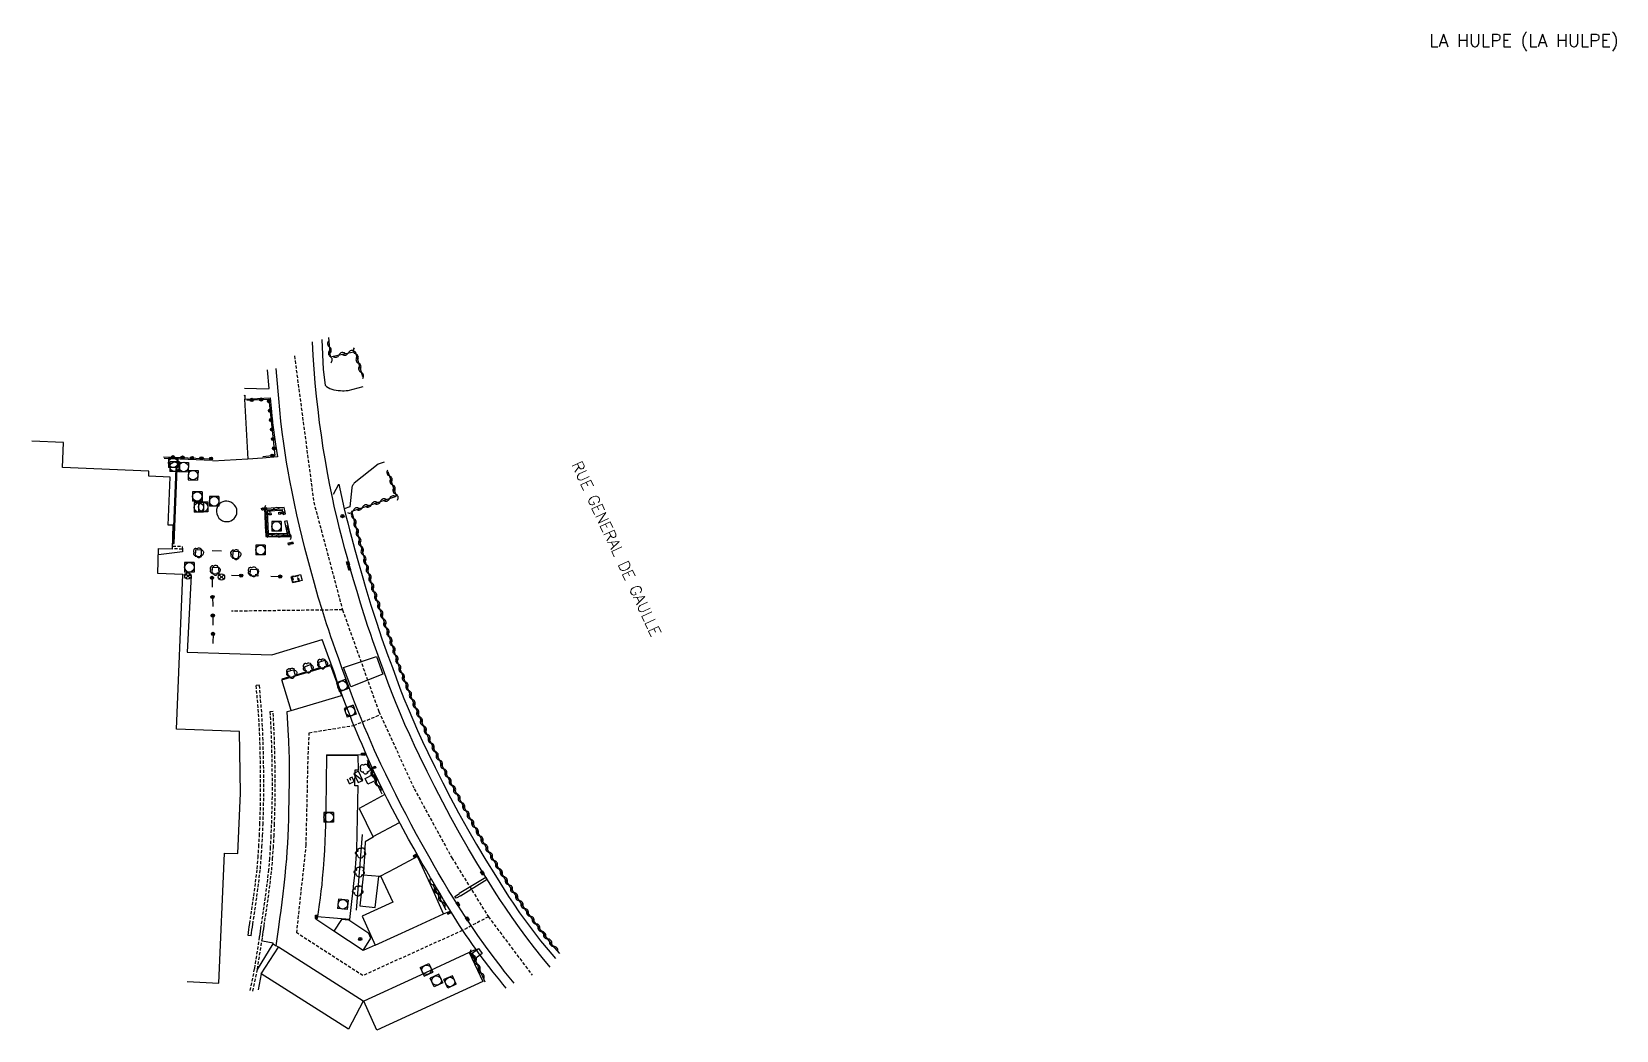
# Model space of a CAD drawing. Header units: millimetres. Extents: x 158019 to 159000, y 157999 to 158739.
# Drawn here: x 158228.8 to 158478.6, y 158580.7 to 158738.1 of the extents above; entities that cross this region are included whole.
import ezdxf
from ezdxf.enums import TextEntityAlignment as Align

# ---------------------------------------------------------------- set-up
doc = ezdxf.new("R2010")
doc.units = ezdxf.units.MM
doc.linetypes.add('DASHED', pattern=[0.75, 0.5, -0.25])
doc.layers.get('0').update_dxf_attribs({"linetype": 'CONTINUOUS'})
for name, color, linetype in [('W0001', 6, 'DASHED'), ('W0006', 2, 'CONTINUOUS'), ('W0008', 7, 'CONTINUOUS'), ('W0014', 7, 'CONTINUOUS'), ('W0015', 2, 'CONTINUOUS'), ('W0017', 7, 'CONTINUOUS'), ('W0020', 2, 'CONTINUOUS'), ('W0100', 7, 'CONTINUOUS'), ('W0103', 1, 'CONTINUOUS'), ('W0112', 1, 'DASHED'), ('W0300', 7, 'CONTINUOUS'), ('W0302', 3, 'CONTINUOUS'), ('W0310', 3, 'CONTINUOUS'), ('W0322', 7, 'CONTINUOUS'), ('W0400', 7, 'CONTINUOUS'), ('W0411', 7, 'CONTINUOUS'), ('W0420', 7, 'CONTINUOUS'), ('W0424', 7, 'CONTINUOUS'), ('W0425', 7, 'CONTINUOUS'), ('W0432', 7, 'CONTINUOUS'), ('W0469', 7, 'CONTINUOUS'), ('W0856', 7, 'CONTINUOUS'), ('W0980', 7, 'CONTINUOUS'), ('W0989', 7, 'CONTINUOUS'), ('W1471', 7, 'CONTINUOUS')]:
    doc.layers.add(name, color=color, linetype=linetype)
doc.styles.get("Standard").update_dxf_attribs({"font": 'romans.shx', "width": 0.85})

# ---------------------------------------------------------------- blocks, each defined once
blk = doc.blocks.new('T400')
for p, q in [((-0.15, 0.3), (0.15, 0.3)), ((-0.15, -0.25), (-0.15, 0.3)), ((-0.15, 0.15), (0.15, 0.15)), ((-0.15, 0), (0.15, 0)), ((0.15, 0.3), (0.15, -0.25)), ((-0.15, -0.15), (0.15, -0.15)), ((-0.15, -0.25), (-0.15, -0.3)), ((-0.15, -0.3), (0.15, -0.3)), ((0.15, -0.3), (0.15, -0.25))]:
    blk.add_line(p, q)
blk = doc.blocks.new('T1471')
at = {"color": 0, "linetype": 'Continuous', "flags": 128}
blk.add_lwpolyline([(-0.75, -0.5), (-0.75, 0.5), (0.75, 0.5), (0.75, -0.5), (-0.75, -0.5)], dxfattribs=at)
blk = doc.blocks.new('T420')
for p, q in [((0.75, 0.75), (-0.75, 0.75)), ((-0.75, 0.75), (-0.75, -0.75)), ((0.75, 0.75), (0.75, -0.75)), ((0.75, -0.75), (-0.75, -0.75))]:
    blk.add_line(p, q)
blk.add_ellipse((0, 0), major_axis=(-0.53, 0.53), ratio=1, start_param=3.926991, end_param=10.210176)
blk = doc.blocks.new('t432')
at = {"flags": 128}
for points in [[(0.8, 0.8), (-0.8, 0.8)], [(-0.8, 0.8), (-0.8, 0)], [(0.8, 0.8), (-0.8, 0)], [(-0.8, 0), (0.8, 0)], [(-0.4, 2.1), (-0.4, 1.3)], [(-0.4, 1.3), (0.4, 1.3)], [(-0.39, 2.1), (0.41, 2.1)], [(0, 1.7), (0.4, 1.7)], [(0.4, 1.3), (0.4, 1.7)], [(0.8, 0), (0.8, 0.8)]]:
    blk.add_lwpolyline(points, dxfattribs=at)
blk = doc.blocks.new('T300')
for p, q in [((-0.8, 0.51), (-0.86, 0.34)), ((-0.86, 0.34), (-0.86, 0.17)), ((-0.86, 0.17), (-0.74, 0.06)), ((-0.69, 0.63), (-0.8, 0.51)), ((-0.8, -0.06), (-0.74, 0.06)), ((-0.74, 0.06), (-0.69, 0.11)), ((-0.57, 0.69), (-0.69, 0.63)), ((-0.46, 0.69), (-0.57, 0.69)), ((-0.29, 0.63), (-0.46, 0.69)), ((-0.29, 0.63), (-0.17, 0.74)), ((-0.23, 0.57), (-0.29, 0.63)), ((-0.17, 0.74), (-0.06, 0.8)), ((-0.06, 0.8), (0.06, 0.8)), ((0.06, 0.8), (0.23, 0.74)), ((0.23, 0.74), (0.34, 0.63)), ((0.34, 0.63), (0.4, 0.51)), ((0.46, 0.46), (0.34, 0.46)), ((0.4, 0.51), (0.4, 0.46)), ((0.57, 0.4), (0.46, 0.46)), ((0.57, 0.4), (0.69, 0.29)), ((0.69, 0.29), (0.74, 0.17)), ((0.74, 0.06), (0.69, -0.17)), ((0.74, 0.17), (0.74, 0.06)), ((-0.8, -0.17), (-0.8, -0.06)), ((-0.8, -0.23), (-0.8, -0.17)), ((-0.74, -0.34), (-0.8, -0.23)), ((-0.69, -0.4), (-0.74, -0.34)), ((-0.51, -0.46), (-0.69, -0.4)), ((-0.4, -0.46), (-0.51, -0.46)), ((-0.4, -0.46), (-0.34, -0.46)), ((-0.34, -0.46), (-0.34, -0.4)), ((-0.34, -0.51), (-0.34, -0.46)), ((-0.29, -0.63), (-0.34, -0.51)), ((-0.17, -0.74), (-0.29, -0.63)), ((-0.06, -0.8), (-0.17, -0.74)), ((0.06, -0.8), (-0.06, -0.8)), ((0.17, -0.74), (0.06, -0.8)), ((0.23, -0.69), (0.17, -0.74)), ((0.29, -0.46), (0.23, -0.46)), ((0.29, -0.63), (0.23, -0.69)), ((0.46, -0.4), (0.29, -0.46)), ((0.34, -0.51), (0.29, -0.63)), ((0.34, -0.51), (0.34, -0.46)), ((0.57, -0.34), (0.46, -0.4)), ((0.63, -0.29), (0.57, -0.34)), ((0.69, -0.17), (0.63, -0.29))]:
    blk.add_line(p, q)
blk = doc.blocks.new('T424')
for p, q in [((-0.15, 0.61), (0.15, 0.61)), ((-0.15, 0.31), (-0.15, 0.61)), ((0, 0.46), (-0.15, 0.46)), ((0.15, 0.31), (-0.15, 0.31)), ((-0.15, 0.16), (0.15, 0.16)), ((-0.15, -0.14), (-0.15, 0.16)), ((0.15, 0.16), (0.15, -0.14)), ((0.15, -0.14), (-0.15, -0.14))]:
    blk.add_line(p, q)
blk.add_ellipse((0, 0.01), major_axis=(-0.106, 0.106), ratio=1, start_param=3.926991, end_param=10.210176)
blk = doc.blocks.new('T425')
for p, q in [((-0.15, 0.6), (0.15, 0.6)), ((-0.15, 0.6), (-0.15, 0.3)), ((-0.15, 0.3), (0.15, 0.3)), ((-0.15, 0.15), (0.15, 0.15)), ((-0.15, -0.15), (-0.15, 0.15)), ((0, 0.45), (0.15, 0.45)), ((0.15, 0.45), (0.15, 0.3)), ((0.15, 0.15), (0.15, -0.15)), ((0.15, -0.15), (-0.15, -0.15))]:
    blk.add_line(p, q)
blk.add_ellipse((0, 0), major_axis=(-0.106, 0.106), ratio=1, start_param=3.926991, end_param=10.210176)
blk = doc.blocks.new('T469')
at = {"color": 0, "linetype": 'Continuous', "flags": 128}
for points in [[(-0.35, 0.35), (0.35, -0.35)], [(-0.35, -0.35), (0.35, 0.35)]]:
    blk.add_lwpolyline(points, dxfattribs=at)
at = {"color": 0, "linetype": 'Continuous'}
blk.add_circle((0, 0), 0.5, dxfattribs=at)
blk = doc.blocks.new('T856')
for p, q in [((-0.125, 0), (0.125, 0)), ((0, 0.125), (0, -0.125))]:
    blk.add_line(p, q)
blk.add_ellipse((0, 0), major_axis=(-0.177, 0.177), ratio=1, start_param=3.9269908, end_param=10.2101761)
blk = doc.blocks.new('t302o')
for p, q in [((-0.8, 0.51), (-0.86, 0.34)), ((-0.86, 0.34), (-0.86, 0.17)), ((-0.86, 0.17), (-0.74, 0.06)), ((-0.69, 0.63), (-0.8, 0.51)), ((-0.8, -0.06), (-0.74, 0.06)), ((-0.74, 0.06), (-0.69, 0.11)), ((-0.57, 0.69), (-0.69, 0.63)), ((-0.46, 0.69), (-0.57, 0.69)), ((-0.29, 0.63), (-0.46, 0.69)), ((-0.29, 0.63), (-0.17, 0.74)), ((-0.23, 0.57), (-0.29, 0.63)), ((-0.17, 0.74), (-0.06, 0.8)), ((-0.06, 0.8), (0.06, 0.8)), ((0.06, 0.8), (0.23, 0.74)), ((0.23, 0.74), (0.34, 0.63)), ((0.34, 0.63), (0.4, 0.51)), ((0.46, 0.46), (0.34, 0.46)), ((0.4, 0.51), (0.4, 0.46)), ((0.57, 0.4), (0.46, 0.46)), ((0.57, 0.4), (0.69, 0.29)), ((0.69, 0.29), (0.74, 0.17)), ((0.74, 0.06), (0.69, -0.17)), ((0.74, 0.17), (0.74, 0.06)), ((-0.8, -0.17), (-0.8, -0.06)), ((-0.8, -0.23), (-0.8, -0.17)), ((-0.74, -0.34), (-0.8, -0.23)), ((-0.69, -0.4), (-0.74, -0.34)), ((-0.51, -0.46), (-0.69, -0.4)), ((-0.4, -0.46), (-0.51, -0.46)), ((-0.4, -0.46), (-0.34, -0.46)), ((-0.34, -0.46), (-0.34, -0.4)), ((-0.34, -0.51), (-0.34, -0.46)), ((-0.29, -0.63), (-0.34, -0.51)), ((-0.17, -0.74), (-0.29, -0.63)), ((-0.06, -0.8), (-0.17, -0.74)), ((0.06, -0.8), (-0.06, -0.8)), ((0.17, -0.74), (0.06, -0.8)), ((0.23, -0.69), (0.17, -0.74)), ((0.29, -0.46), (0.23, -0.46)), ((0.29, -0.63), (0.23, -0.69)), ((0.46, -0.4), (0.29, -0.46)), ((0.34, -0.51), (0.29, -0.63)), ((0.34, -0.51), (0.34, -0.46)), ((0.57, -0.34), (0.46, -0.4)), ((0.63, -0.29), (0.57, -0.34)), ((0.69, -0.17), (0.63, -0.29))]:
    blk.add_line(p, q)
blk = doc.blocks.new('t310o')
at = {"color": 0, "linetype": 'Continuous'}
for centre, start, end in [((-0.5, 0.38), 216.8699, 323.1304), ((0.5, -0.37), 36.8699, 143.1303)]:
    blk.add_arc(centre, 0.625, start, end, dxfattribs=at)
blk = doc.blocks.new('t322o')
at = {"color": 0, "linetype": 'Continuous'}
for radius in [0.25, 0.15]:
    blk.add_circle((0, 0), radius, dxfattribs=at)

msp = doc.modelspace()

# ---------------------------------------------------------------- linework, layer by layer
at = {"layer": 'W0001'}
for points in [[(158270.21, 158686.97), (158273.25, 158663.93), (158277.78, 158646.94), (158283.51, 158630.91), (158289.1, 158618.72), (158295.02, 158607.83), (158300.78, 158598.55), (158307.68, 158589.36)], [(158277.78, 158646.94), (158260.27, 158646.72)], [(158300.78, 158598.55), (158296.67, 158596.38), (158280.97, 158589.27), (158270.58, 158596), (158272.05, 158609.85), (158272.36, 158623.39), (158272.53, 158627.57), (158279.58, 158628.73), (158283.74, 158630.41)]]:
    msp.add_lwpolyline(points, dxfattribs=at)
at = {"layer": 'W0006'}
for points in [[(158269.67, 158631.09), (158268.2, 158635.91), (158275.91, 158638.16), (158277.61, 158633.42)], [(158278.93, 158598.14), (158279.29, 158601.41), (158279.45, 158602.62), (158279.59, 158603.84), (158279.72, 158605.06), (158279.83, 158606.28), (158279.89, 158606.98), (158279.94, 158607.68), (158279.99, 158608.39), (158280.04, 158609.09), (158280.27, 158619.21), (158279.75, 158619.18), (158279.77, 158621.7), (158280.31, 158621.7), (158280.27, 158623.92), (158275.28, 158623.96)], [(158284.47, 158617.84), (158280.39, 158615.64), (158282.64, 158611.1), (158281.35, 158610.39), (158281.26, 158608.17), (158281.09, 158605.54), (158280.98, 158604.5), (158280.51, 158600.3), (158282.92, 158600.01), (158283.5, 158604.9), (158283.77, 158604.98), (158285.72, 158600.87), (158280.9, 158598.64), (158282.91, 158594.08)], [(158293.73, 158599.01), (158291.68, 158603.62), (158290.42, 158606.35), (158289.59, 158608.04)], [(158273.81, 158598.58), (158278.92, 158598.17)], [(158281.02, 158593.22), (158282.27, 158595.17), (158281.96, 158595.92), (158278.8, 158598.04), (158277.61, 158598.1), (158276.4, 158596.29)], [(158266.87, 158594.29), (158266.83, 158594.41), (158265.16, 158594.72)], [(158281.05, 158585.24), (158278.72, 158580.83), (158264.98, 158589.56), (158267.68, 158593.76)], [(158297.77, 158592.93), (158299.93, 158588.34), (158283.19, 158580.65), (158281.12, 158585.25)]]:
    msp.add_lwpolyline(points, dxfattribs=at)
at = {"layer": 'W0008'}
for points in [[(158310.53, 158590.62), (158309.27, 158592.14), (158308.04, 158593.68), (158306.84, 158595.24), (158305.67, 158596.83), (158304.52, 158598.43), (158303.4, 158600.05), (158302.7, 158601.12), (158302, 158602.19), (158301.31, 158603.27), (158300.64, 158604.36), (158299.14, 158606.79), (158297.67, 158609.24), (158296.25, 158611.71), (158294.86, 158614.21), (158293.58, 158616.61), (158292.33, 158619.03), (158291.12, 158621.47), (158289.94, 158623.93), (158289.15, 158625.57), (158288.38, 158627.22), (158287.63, 158628.88), (158286.91, 158630.55), (158286.25, 158632.15), (158285.61, 158633.77), (158285, 158635.39), (158284.41, 158637.02), (158283.4, 158639.74), (158282.99, 158640.89), (158282.59, 158642.04), (158282.19, 158643.19), (158281.8, 158644.34), (158281.21, 158646.17), (158280.63, 158648), (158280.07, 158649.84), (158279.53, 158651.69), (158279.06, 158653.3), (158278.6, 158654.92), (158278.16, 158656.55), (158277.72, 158658.17), (158277.31, 158659.78), (158276.92, 158661.4), (158276.54, 158663.01), (158276.19, 158664.64), (158275.79, 158666.58), (158275.42, 158668.53), (158275.08, 158670.49), (158274.76, 158672.45), (158274.46, 158674.47), (158274.18, 158676.5), (158273.93, 158678.53), (158273.7, 158680.56), (158273.49, 158682.72), (158273.32, 158684.88), (158273.17, 158687.05), (158273.05, 158689.22)], [(158304.84, 158588.11), (158304.31, 158588.73), (158303.79, 158589.36), (158303.28, 158590), (158302.77, 158590.64), (158301.52, 158592.28), (158300.3, 158593.93), (158299.11, 158595.62), (158297.96, 158597.32), (158297.48, 158598.04), (158297.01, 158598.75), (158296.54, 158599.47), (158296.08, 158600.2), (158295.26, 158601.51), (158294.45, 158602.82), (158293.65, 158604.14), (158292.87, 158605.47), (158292.22, 158606.59), (158291.59, 158607.72), (158290.96, 158608.84), (158290.33, 158609.97), (158289.47, 158611.53), (158288.63, 158613.09), (158287.8, 158614.65), (158286.98, 158616.22), (158286.17, 158617.81), (158285.38, 158619.41), (158284.61, 158621.01), (158283.85, 158622.62), (158282.83, 158624.77), (158282.28, 158626.02), (158281.75, 158627.27), (158281.22, 158628.54), (158280.71, 158629.8), (158280.2, 158631.08), (158279.7, 158632.36), (158279.22, 158633.65), (158278.74, 158634.94), (158278.21, 158636.37), (158277.69, 158637.79), (158277.18, 158639.23), (158276.67, 158640.66), (158276.32, 158641.68), (158275.96, 158642.7), (158275.62, 158643.72), (158275.27, 158644.75), (158274.61, 158646.84), (158273.97, 158648.95), (158273.36, 158651.07), (158272.77, 158653.19), (158272.3, 158654.92), (158271.84, 158656.65), (158271.4, 158658.39), (158270.98, 158660.14), (158270.58, 158661.93), (158270.2, 158663.72), (158269.84, 158665.53), (158269.5, 158667.33), (158269.23, 158668.78), (158268.98, 158670.24), (158268.74, 158671.7), (158268.51, 158673.16), (158268.29, 158674.93), (158268.08, 158676.71), (158267.9, 158678.48), (158267.74, 158680.26), (158267.63, 158681.44), (158267.53, 158682.61), (158267.44, 158683.79), (158267.35, 158684.97)], [(158298.8, 158593.41), (158297.77, 158592.93), (158289.39, 158589.02), (158281.12, 158585.25), (158281.05, 158585.24), (158267.68, 158593.76), (158267.34, 158593.98), (158267.73, 158596.91), (158267.92, 158598.22), (158268.09, 158599.53), (158268.26, 158600.84), (158268.42, 158602.15), (158268.58, 158603.54), (158268.73, 158604.93), (158268.87, 158606.32), (158268.99, 158607.71), (158269.07, 158608.92), (158269.15, 158610.12), (158269.21, 158611.33), (158269.26, 158612.54), (158269.3, 158613.97), (158269.34, 158615.41), (158269.37, 158616.84), (158269.39, 158618.28), (158269.41, 158619.17), (158269.42, 158620.05), (158269.43, 158620.94), (158269.44, 158621.83), (158269.43, 158622.48), (158269.42, 158623.14), (158269.41, 158623.8), (158269.39, 158624.46), (158269.37, 158625.11), (158269.34, 158625.77), (158269.3, 158626.42), (158269.27, 158627.07), (158269.07, 158630.94), (158269.67, 158631.09), (158277.61, 158633.42)], [(158281.56, 158624.05), (158275.3, 158624.08), (158275.28, 158623.96), (158275.13, 158615.59), (158275.12, 158614.31), (158275.09, 158613.03), (158275.05, 158611.75), (158275, 158610.48), (158274.92, 158609.02), (158274.83, 158607.56), (158274.72, 158606.1), (158274.6, 158604.64), (158274.5, 158603.6), (158274.39, 158602.57), (158274.27, 158601.54), (158274.13, 158600.5), (158274.07, 158600.11), (158274.01, 158599.71), (158273.95, 158599.32), (158273.88, 158598.92), (158273.83, 158598.64)], [(158282.61, 158611.21), (158286.75, 158613.41)], [(158289.65, 158608.09), (158289.59, 158608.04), (158286.09, 158606.18), (158283.66, 158604.89), (158281.04, 158605.09)], [(158282.91, 158594.08), (158288.92, 158596.8), (158293.73, 158599.01), (158294.77, 158599.46)], [(158282.91, 158594.08), (158281.02, 158593.22), (158276.4, 158596.29), (158273.73, 158598.09), (158273.81, 158598.58)]]:
    msp.add_lwpolyline(points, dxfattribs=at)
at = {"layer": 'W0014'}
for points in [[(158274.5, 158689.58), (158274.76, 158684.82), (158275.04, 158682.34)], [(158265.93, 158684.78), (158266.15, 158681.82), (158266.13, 158681.74), (158262.32, 158681.86)], [(158262.29, 158680.75), (158262.39, 158680.76), (158262.37, 158680.17), (158266.39, 158680.36), (158266.76, 158676.44), (158267.23, 158673.07), (158267.54, 158671.07), (158265.16, 158670.87), (158262.86, 158670.68)], [(158257.24, 158670.49), (158249.68, 158670.79)], [(158276.37, 158665.19), (158277.19, 158666.76), (158278.06, 158662.89), (158278.33, 158661.77), (158278.61, 158660.65), (158278.89, 158659.53), (158279.18, 158658.42), (158279.72, 158656.39), (158280.28, 158654.37), (158280.86, 158652.35), (158281.45, 158650.33), (158282.27, 158647.67), (158283.12, 158645.02), (158284, 158642.38), (158284.92, 158639.75), (158285.66, 158637.83), (158286.24, 158636.2), (158286.84, 158634.59), (158287.46, 158632.98), (158288.11, 158631.39), (158288.86, 158629.64), (158289.63, 158627.91), (158290.42, 158626.19), (158291.24, 158624.47), (158292.39, 158622.06), (158293.58, 158619.67), (158294.81, 158617.29), (158296.06, 158614.93), (158297.47, 158612.42), (158298.91, 158609.94), (158300.38, 158607.48), (158301.89, 158605.04), (158302.57, 158603.94), (158303.26, 158602.84), (158303.96, 158601.76), (158304.67, 158600.68), (158305.71, 158599.17), (158306.79, 158597.68), (158307.89, 158596.22), (158309.02, 158594.78), (158310.18, 158593.35), (158311.36, 158591.96)], [(158252.54, 158656.52), (158252.56, 158656.09), (158248.77, 158655.63)], [(158252.59, 158652.5), (158253.91, 158652.37), (158253.3, 158640.25), (158266.65, 158639.87), (158274.59, 158642.24)], [(158303.6, 158587.28), (158303.08, 158587.91), (158302.56, 158588.55), (158302.04, 158589.19), (158301.53, 158589.83), (158300.84, 158590.71), (158300.16, 158591.59), (158299.49, 158592.48), (158298.83, 158593.38), (158298.27, 158594.16), (158297.73, 158594.95), (158297.19, 158595.74), (158296.67, 158596.54), (158296.24, 158597.2), (158295.82, 158597.87), (158295.4, 158598.55), (158294.98, 158599.22), (158294.36, 158600.23), (158293.73, 158601.24), (158293.12, 158602.26), (158292.51, 158603.28), (158292.29, 158603.64), (158292.08, 158603.99), (158291.87, 158604.35), (158291.66, 158604.71), (158291, 158605.84), (158290.35, 158606.97), (158289.7, 158608.11), (158289.06, 158609.24), (158288.19, 158610.81), (158287.34, 158612.37), (158286.49, 158613.95), (158285.67, 158615.53), (158284.9, 158617.02), (158284.15, 158618.52), (158283.41, 158620.03), (158282.69, 158621.54), (158281.6, 158623.93), (158281.23, 158624.82), (158280.86, 158625.72), (158280.48, 158626.61), (158280.11, 158627.5), (158279.84, 158628.12), (158279.59, 158628.73), (158279.33, 158629.35), (158279.07, 158629.97), (158278.66, 158631.03), (158278.25, 158632.09), (158277.85, 158633.16), (158277.46, 158634.23), (158276.96, 158635.66), (158276.45, 158637.09), (158275.95, 158638.52), (158275.44, 158639.95), (158275.23, 158640.52), (158275.02, 158641.1), (158274.8, 158641.67), (158274.59, 158642.24)], [(158281.6, 158623.93), (158281.23, 158624.82), (158280.86, 158625.72), (158280.48, 158626.61), (158280.11, 158627.5), (158279.84, 158628.12), (158279.59, 158628.73), (158279.33, 158629.35), (158279.07, 158629.97), (158278.66, 158631.03), (158278.25, 158632.09), (158277.85, 158633.16), (158277.46, 158634.23), (158276.96, 158635.66), (158276.45, 158637.09), (158275.95, 158638.52), (158275.44, 158639.95), (158275.23, 158640.52), (158275.02, 158641.1), (158274.8, 158641.67), (158274.59, 158642.24)], [(158268.29, 158636.05), (158269.31, 158636.39), (158269.07, 158637.21), (158270.06, 158637.5), (158270.31, 158636.66), (158272, 158637.16), (158271.79, 158637.98), (158272.73, 158638.3), (158273.01, 158637.45), (158274.15, 158637.83), (158274.04, 158638.69), (158274.99, 158639), (158275.27, 158638.1), (158275.96, 158638.34)], [(158264.37, 158590.26), (158266.87, 158594.29), (158267.34, 158593.98)], [(158264.98, 158589.56), (158264.51, 158587.02)]]:
    msp.add_lwpolyline(points, dxfattribs=at)
for points in [[(158268.82, 158662.07), (158268.59, 158663.07), (158265.51, 158662.93), (158265.72, 158658.51), (158269.61, 158658.5), (158269.04, 158660.97), (158268.63, 158660.87), (158269.08, 158658.92), (158266.12, 158658.93), (158265.95, 158662.53), (158268.26, 158662.63), (158268.41, 158661.97)], [(158255.58, 158656.35), (158254.62, 158656.41), (158254.53, 158655.4), (158255.56, 158655.35)], [(158261.44, 158655.02), (158261.46, 158656.1), (158260.52, 158656.12), (158260.42, 158655.11)], [(158257.27, 158653.65), (158258.26, 158653.6), (158258.29, 158652.59), (158257.22, 158652.62)], [(158263.3, 158653.36), (158264.35, 158653.32), (158264.42, 158652.27), (158263.25, 158652.28)]]:
    msp.add_lwpolyline(points, close=True, dxfattribs=at)
at = {"layer": 'W0015'}
msp.add_lwpolyline([(158258.11, 158661.71), (158258.31, 158661.42), (158258.56, 158661.18), (158258.87, 158661), (158259.2, 158660.89), (158259.55, 158660.85), (158259.9, 158660.89), (158260.19, 158660.99), (158260.45, 158661.13), (158260.68, 158661.32), (158260.88, 158661.55), (158261.02, 158661.82), (158261.12, 158662.1), (158261.15, 158662.47), (158261.1, 158662.83), (158260.97, 158663.17), (158260.76, 158663.47), (158260.5, 158663.72), (158260.18, 158663.91), (158259.88, 158664.02), (158259.56, 158664.07), (158259.24, 158664.05), (158258.93, 158663.97), (158258.64, 158663.84), (158258.39, 158663.64), (158258.17, 158663.38), (158258.01, 158663.08), (158257.93, 158662.75), (158257.92, 158662.41), (158257.98, 158662.08), (158258.11, 158661.71)], dxfattribs=at)
at = {"layer": 'W0017'}
for points in [[(158275.04, 158682.34), (158275.28, 158682.16), (158275.54, 158682), (158275.8, 158681.85), (158276.08, 158681.74), (158276.42, 158681.64), (158276.77, 158681.57), (158277.12, 158681.52), (158277.47, 158681.5), (158277.77, 158681.49), (158278.06, 158681.49), (158278.36, 158681.5), (158278.65, 158681.52), (158281.02, 158682.17)], [(158284.37, 158670.22), (158283.38, 158669.93), (158279.62, 158666.9), (158279.57, 158666.83), (158279.51, 158666.77), (158279.46, 158666.7), (158279.41, 158666.62), (158279.36, 158666.52), (158279.31, 158666.41), (158279.27, 158666.3), (158279.24, 158666.18), (158278.95, 158663.17), (158278.06, 158662.89)]]:
    msp.add_lwpolyline(points, dxfattribs=at)
at = {"layer": 'W0020'}
msp.add_lwpolyline([(158279.08, 158634.82), (158277.94, 158637.86), (158283.16, 158639.6), (158284.15, 158636.8)], close=True, dxfattribs=at)
msp.add_lwpolyline([(158279.08, 158634.82), (158277.94, 158637.86), (158283.16, 158639.6), (158284.15, 158636.8)], dxfattribs=at)
at = {"layer": 'W0100'}
msp.add_lwpolyline([(158253.27, 158588.33), (158258.27, 158588.11), (158259.17, 158608.56), (158261.28, 158608.51), (158261.68, 158618.06), (158261.56, 158627.74), (158251.62, 158628.13), (158252.59, 158652.5), (158248.68, 158652.66), (158248.8, 158656.63), (158248.8, 158656.63), (158250.98, 158656.56), (158251.09, 158660.27), (158250.31, 158660.3), (158250.61, 158667.87), (158247.23, 158668), (158247.26, 158668.81), (158233.62, 158669.36), (158233.78, 158673.31), (158228.79, 158673.51)], dxfattribs=at)
at = {"layer": 'W0103'}
msp.add_lwpolyline([(158262.32, 158680.17), (158262.86, 158670.68), (158257.36, 158670.36)], dxfattribs=at)
at = {"layer": 'W0112'}
for points in [[(158251, 158657), (158252.51, 158656.95), (158252.54, 158656.52), (158250.98, 158656.56)], [(158269.95, 158651.25), (158270.98, 158651.45), (158270.79, 158652.36), (158269.8, 158652.18), (158269.95, 158651.25)], [(158263.38, 158595.54), (158262.89, 158595.61), (158262.95, 158596.07), (158263.02, 158596.53), (158263.08, 158596.99), (158263.15, 158597.47), (158263.49, 158599.65), (158263.8, 158601.82), (158264.08, 158603.99), (158264.33, 158606.13), (158264.47, 158607.85), (158264.59, 158609.6), (158264.69, 158611.35), (158264.76, 158613.11), (158264.83, 158615.31), (158264.87, 158617.51), (158264.88, 158619.72), (158264.86, 158621.92), (158264.82, 158624.13), (158264.76, 158626.34), (158264.67, 158628.55), (158264.55, 158630.76), (158264.18, 158635)], [(158263.38, 158595.54), (158263.45, 158596), (158263.51, 158596.46), (158263.58, 158596.92), (158263.65, 158597.39), (158263.98, 158599.58), (158264.29, 158601.75), (158264.57, 158603.93), (158264.83, 158606.08), (158264.97, 158607.82), (158265.09, 158609.57), (158265.19, 158611.33), (158265.26, 158613.09), (158265.33, 158615.3), (158265.37, 158617.51), (158265.38, 158619.72), (158265.36, 158621.93), (158265.32, 158624.14), (158265.26, 158626.36), (158265.17, 158628.57), (158265.05, 158630.79), (158264.68, 158635.04), (158264.18, 158635)], [(158263.66, 158586.83), (158264.37, 158590.26), (158265.16, 158595.28), (158265.23, 158595.74), (158265.29, 158596.2), (158265.36, 158596.67), (158265.43, 158597.13), (158265.76, 158599.32), (158266.08, 158601.51), (158266.36, 158603.7), (158266.62, 158605.9), (158266.77, 158607.68), (158266.89, 158609.46), (158266.99, 158611.24), (158267.06, 158613.02), (158267.13, 158615.25), (158267.17, 158617.49), (158267.18, 158619.72), (158267.16, 158621.95), (158267.12, 158624.19), (158267.06, 158626.42), (158266.96, 158628.65), (158266.85, 158630.89), (158266.35, 158630.86), (158266.46, 158628.63), (158266.56, 158626.4), (158266.62, 158624.18), (158266.66, 158621.95), (158266.68, 158619.72), (158266.67, 158617.49), (158266.63, 158615.27), (158266.56, 158613.04), (158266.49, 158611.26), (158266.39, 158609.49), (158266.27, 158607.72), (158266.12, 158605.95), (158265.87, 158603.77), (158265.58, 158601.58), (158265.27, 158599.39), (158264.93, 158597.2), (158264.87, 158596.74), (158264.8, 158596.28), (158264.73, 158595.81), (158264.67, 158595.35), (158263.88, 158590.35), (158263.17, 158586.93)]]:
    msp.add_lwpolyline(points, dxfattribs=at)
msp.add_lwpolyline([(158270.04, 158651.36), (158270.87, 158651.53), (158270.71, 158652.24), (158269.91, 158652.09)], close=True, dxfattribs=at)
at = {"layer": 'W0302'}
msp.add_lwpolyline([(158280.86, 158611.51), (158279.95, 158599.57)], dxfattribs=at)
at = {"layer": 'W0310'}
for points in [[(158275.58, 158689.87), (158275.86, 158686.81), (158279.76, 158687.69), (158280.91, 158683.72)], [(158312.04, 158592.74), (158310.9, 158594.1), (158309.78, 158595.49), (158308.69, 158596.89), (158307.63, 158598.31), (158306.59, 158599.75), (158305.58, 158601.21), (158304.83, 158602.33), (158304.1, 158603.45), (158303.38, 158604.59), (158302.68, 158605.73), (158301.22, 158608.17), (158299.8, 158610.63), (158298.41, 158613.11), (158297.06, 158615.6), (158295.74, 158618.02), (158294.46, 158620.46), (158293.21, 158622.92), (158292, 158625.4), (158291.26, 158627.03), (158290.53, 158628.67), (158289.82, 158630.32), (158289.13, 158631.98), (158288.5, 158633.5), (158287.88, 158635.04), (158287.27, 158636.57), (158286.67, 158638.11), (158285.93, 158640.47), (158282.57, 158650.37), (158280.76, 158656.75), (158279.25, 158662.52), (158286.27, 158664.84), (158284.99, 158668.7)], [(158269, 158660.22), (158269.41, 158658.63), (158265.91, 158658.76), (158265.72, 158662.73), (158268.36, 158662.85)], [(158284.03, 158617.89), (158282.83, 158620.29), (158281.7, 158623.17)], [(158284.03, 158617.89), (158282.83, 158620.29), (158281.7, 158623.17)], [(158294.14, 158599.58), (158292.03, 158603.65)], [(158298.21, 158592.87), (158300.24, 158588.31)]]:
    msp.add_lwpolyline(points, dxfattribs=at)
at = {"layer": 'W0322'}
for points in [[(158262.68, 158680), (158266.16, 158680.16), (158267.1, 158671.29), (158265.22, 158671.04)], [(158249.57, 158671.07), (158257.26, 158670.76)], [(158258.71, 158656.2), (158257.23, 158656.26)], [(158257.21, 158652), (158257.25, 158650.5)], [(158260.31, 158652.4), (158261.88, 158652.33)], [(158266.47, 158652.24), (158268.03, 158652.19)], [(158257.28, 158649.04), (158257.34, 158647.47)], [(158257.33, 158646.07), (158257.35, 158644.54)], [(158257.37, 158643.19), (158257.35, 158641.65)]]:
    msp.add_lwpolyline(points, dxfattribs=at)
at = {"layer": 'W0411'}
for points in [[(158251.53, 158669.2), (158251.02, 158657.4), (158251.22, 158657.39), (158251.73, 158669.2)], [(158300.37, 158604.8), (158300.61, 158604.41), (158296.4, 158601.82), (158296.38, 158601.86), (158295.71, 158601.47), (158295.51, 158601.73), (158296.22, 158602.21), (158296.15, 158602.26)]]:
    msp.add_lwpolyline(points, close=True, dxfattribs=at)

# ---------------------------------------------------------------- block references
at = {"layer": 'W0300'}
for p in [(158255.14, 158655.92), (158261.01, 158655.64), (158257.76, 158653.17), (158263.79, 158652.93), (158269.83, 158636.93), (158272.44, 158637.78), (158274.68, 158638.41), (158281.41, 158621.83)]:
    msp.add_blockref('T300', p, dxfattribs=at)
at = {"layer": 'W0302', "rotation": 265.6148859286886}
for p in [(158280.63, 158608.54), (158280.41, 158605.55), (158280.18, 158602.56)]:
    msp.add_blockref('t302o', p, dxfattribs=at)
at = {"layer": 'W0310'}
for p, rotation in [((158275.72, 158688.38), 275.2723736348964), ((158275.86, 158686.89), 275.2723736348964), ((158277.25, 158687.13), 12.69401603410922), ((158278.72, 158687.46), 12.69401603410922), ((158279.88, 158687.27), 286.1466415845922), ((158280.3, 158685.83), 286.1466415845922), ((158280.71, 158684.39), 286.1466415845922), ((158285.2, 158668.04), 108.4278388813519), ((158285.68, 158666.62), 108.4278388813519), ((158283.78, 158664.02), 18.2760027361402), ((158285.2, 158664.49), 18.2760027361402), ((158286.15, 158665.2), 108.4278388813519), ((158265.74, 158662.37), 92.71621099364528), ((158265.81, 158660.87), 92.71621099364528), ((158266.86, 158662.78), 2.627904974676681), ((158279.5, 158662.61), 18.2760027361402), ((158279.56, 158661.33), 104.6796704304211), ((158280.93, 158663.08), 18.2760027361402), ((158282.35, 158663.55), 18.2760027361402), ((158265.88, 158659.37), 92.71621099364528), ((158269.31, 158659.01), 284.4159088463173), ((158279.94, 158659.88), 104.6796704304211), ((158280.32, 158658.43), 104.6796704304211), ((158266.8, 158658.73), 177.7566392977554), ((158268.3, 158658.67), 177.7566392977554), ((158280.7, 158656.98), 104.6796704304211), ((158281.1, 158655.54), 105.8959657731606), ((158281.51, 158654.1), 105.8959657731606), ((158281.92, 158652.65), 105.8959657731606), ((158282.34, 158651.21), 105.8959657731606), ((158282.78, 158649.78), 108.7445358905215), ((158283.26, 158648.36), 108.7445358905215), ((158283.74, 158646.94), 108.7445358905215), ((158284.22, 158645.52), 108.7445358905215), ((158284.7, 158644.09), 108.7445358905215), ((158285.19, 158642.67), 108.7445358905215), ((158285.67, 158641.25), 108.7445358905215), ((158286.13, 158639.83), 107.4073231848285), ((158286.58, 158638.4), 107.4073231848285), ((158287.11, 158636.99), 111.2357427423241), ((158287.66, 158635.6), 111.6444658478551), ((158288.22, 158634.21), 112.0531889564584), ((158288.79, 158632.82), 112.4619120621203), ((158289.36, 158631.43), 112.6646546460691), ((158289.94, 158630.05), 113.2578742801263), ((158290.53, 158628.67), 113.8510939149654), ((158291.14, 158627.3), 113.8510939149654), ((158291.76, 158625.93), 114.4443135477243), ((158292.4, 158624.58), 116.0353442143135), ((158282.16, 158621.98), 111.4246660643094), ((158282.16, 158621.98), 111.4246660643094), ((158293.06, 158623.23), 116.0353442143135), ((158293.73, 158621.89), 116.8912874019274), ((158282.71, 158620.58), 111.4246660643094), ((158282.71, 158620.58), 111.4246660643094), ((158283.36, 158619.23), 116.6604707346354), ((158283.36, 158619.23), 116.6604707346354), ((158294.41, 158620.55), 116.8912874019274), ((158295.11, 158619.22), 117.7472305868129), ((158295.81, 158617.9), 118.6031737720372), ((158296.53, 158616.58), 118.6031737720372), ((158297.25, 158615.26), 118.4253618129237), ((158297.96, 158613.94), 118.4253618129237), ((158298.68, 158612.63), 119.2360307863983), ((158299.41, 158611.32), 119.2360307863983), ((158300.15, 158610.01), 120.0466997540512), ((158300.9, 158608.72), 120.0466997540512), ((158301.67, 158607.42), 120.8573687253943), ((158302.44, 158606.14), 120.8573687253943), ((158292.07, 158603.58), 117.3442856358685), ((158303.22, 158604.86), 121.731674508329), ((158304.02, 158603.59), 122.3643503305004), ((158292.76, 158602.24), 117.3442856358685), ((158293.45, 158600.91), 117.3442856358685), ((158304.83, 158602.33), 122.9970261522869), ((158305.67, 158601.08), 124.7507376395161), ((158306.52, 158599.85), 124.7507376395161), ((158307.4, 158598.63), 125.779934622066), ((158308.29, 158597.43), 126.8091316038223), ((158309.2, 158596.23), 127.8383285875011), ((158310.13, 158595.06), 128.8675255693388), ((158311.07, 158593.89), 129.8967225555843), ((158298.41, 158592.42), 293.9277157833934), ((158299.02, 158591.05), 293.9277157833934), ((158299.63, 158589.68), 293.9277157833934)]:
    msp.add_blockref('t310o', p, dxfattribs=dict(at, rotation=rotation))
at = {"layer": 'W0322'}
for p, rotation in [((158263.47, 158680.04), 2.544646115608493), ((158264.97, 158680.1), 2.544646115608493), ((158266.2, 158679.85), 276.0210067191795), ((158266.35, 158678.36), 276.0210067191795), ((158266.51, 158676.87), 276.0210067191795), ((158266.67, 158675.38), 276.0210067191795), ((158266.83, 158673.88), 276.0210067191795), ((158266.98, 158672.39), 276.0210067191795), ((158251.07, 158671.01), 357.6943409243909), ((158252.57, 158670.95), 357.6943409243909), ((158254.06, 158670.89), 357.6943409243909), ((158255.56, 158670.83), 357.6943409243909), ((158257.06, 158670.77), 357.6943409243909), ((158266.71, 158671.24), 187.4466944008487), ((158257.21, 158651.99), 271.533146975162), ((158261.81, 158652.33), 357.41846628027), ((158267.96, 158652.19), 358.4586957669424), ((158257.28, 158648.97), 272.363030053349), ((158257.33, 158646.04), 270.6485920077859), ((158257.37, 158643.15), 269.2587440202055)]:
    msp.add_blockref('t322o', p, dxfattribs=dict(at, rotation=rotation))
at = {"layer": 'W0400'}
for p, rotation in [((158278.66, 158654.24), 16.27266521633109), ((158278.83, 158653.52), 16.62072073395798), ((158281.07, 158624.2), 89.4906853154216), ((158289.27, 158608.18), 298.0557565126218), ((158299.83, 158605.47), 34.01694992354718), ((158294.6, 158599.21), 291.4717924017317), ((158295.99, 158600.55), 32.11264335324018), ((158297.47, 158598.2), 34.57741505714614)]:
    msp.add_blockref('T400', p, dxfattribs=dict(at, rotation=rotation))
msp.add_blockref('T400', (158273.65, 158598.51), dxfattribs=at)
msp.add_blockref('T400', (158273.65, 158598.51), dxfattribs=at)
at = {"layer": 'W0420'}
for p in [(158251.09, 158670.13), (158251.32, 158669.5), (158254.89, 158664.82), (158257.56, 158664.05), (158255.13, 158663.09), (158255.82, 158663.16), (158267.38, 158660.1), (158264.86, 158656.38), (158253.65, 158653.65), (158275.61, 158614.23)]:
    msp.add_blockref('T420', p, dxfattribs=at)
for p, rotation in [((158252.73, 158669.46), 87.72672732757917), ((158254.23, 158668.18), 87.72705302015046), ((158277.77, 158634.99), 19.72802466453801), ((158278.99, 158630.96), 19.71803113199941), ((158277.84, 158600.52), 353.649321261612), ((158291.03, 158590.19), 114.3625181311073), ((158292.62, 158588.5), 294.7013440353866), ((158294.73, 158588.27), 294.7034108378163)]:
    msp.add_blockref('T420', p, dxfattribs=dict(at, rotation=rotation))
at = {"layer": 'W0424', "rotation": 94.92180693892504}
msp.add_blockref('T424', (158266.38, 158662.08), dxfattribs=at)
at = {"layer": 'W0425'}
for p, rotation in [((158265.63, 158662.91), 96.83051822970279), ((158268.33, 158662.24), 94.48181996279305), ((158269.81, 158657.47), 102.5137070058401), ((158282.86, 158622.11), 114.8455888105667)]:
    msp.add_blockref('T425', p, dxfattribs=dict(at, rotation=rotation))
at = {"layer": 'W0432', "rotation": 115.1967546547982}
msp.add_blockref('t432', (158280.64, 158620.77), dxfattribs=at)
at = {"layer": 'W0469'}
for p in [(158253.41, 158652.27), (158258.7, 158652.11)]:
    msp.add_blockref('T469', p, dxfattribs=at)
at = {"layer": 'W0856'}
for p in [(158277.78, 158661.72), (158280.58, 158595.04)]:
    msp.add_blockref('T856', p, dxfattribs=at)
at = {"layer": 'W1471'}
for p, rotation in [((158270.56, 158651.85), 14.93593643778752), ((158282.23, 158620.24), 25.35774915083878), ((158298.9, 158592.71), 36.23520536018316)]:
    msp.add_blockref('T1471', p, dxfattribs=dict(at, rotation=rotation))

# ---------------------------------------------------------------- texts
at = {"layer": 'W0980'}
msp.add_text('LA HULPE (LA HULPE)', height=2, dxfattribs=at).set_placement((158464.02, 158736.57), align=Align.MIDDLE)
at = {"layer": 'W0989'}
msp.add_text('RUE GENERAL DE GAULLE', height=1.75, rotation=294.8592, dxfattribs=at).set_placement((158314.66, 158670.23), align=Align.MIDDLE_LEFT)

doc.saveas('drawing.dxf')
